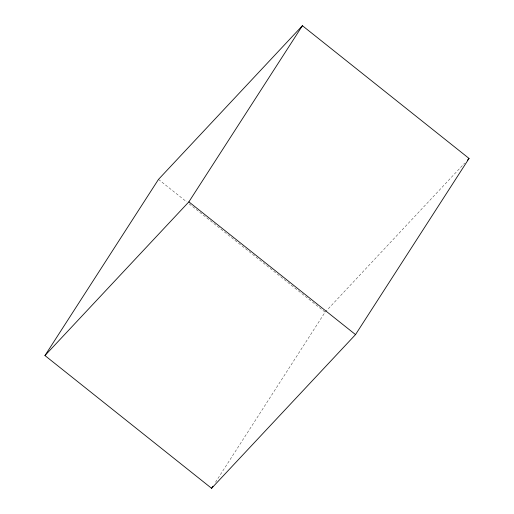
<?xml version="1.0" encoding="UTF-8"?>
<svg xmlns="http://www.w3.org/2000/svg" width="514" height="514" viewBox="0 0 514 514"><rect width="100%" height="100%" fill="white"/><g stroke="black" fill="none" stroke-linecap="round" stroke-linejoin="round"><path stroke-width="0.39" stroke-dasharray="2.57 1.93" d="M215.501 482.228L325.118 312.146L464.675 163.118M158.479 179.405L186.666 201.861M189.171 203.859L325.118 312.146"/><path stroke-width="0.77" d="M44.949 355.559L158.479 179.405L302.412 25.7L469.051 158.44L355.521 334.595L211.588 488.3L44.949 355.559L188.882 201.854L302.412 25.7M211.588 488.3L212.892 486.276M467.412 160.195L469.051 158.44M188.882 201.854L355.521 334.595"/></g></svg>
